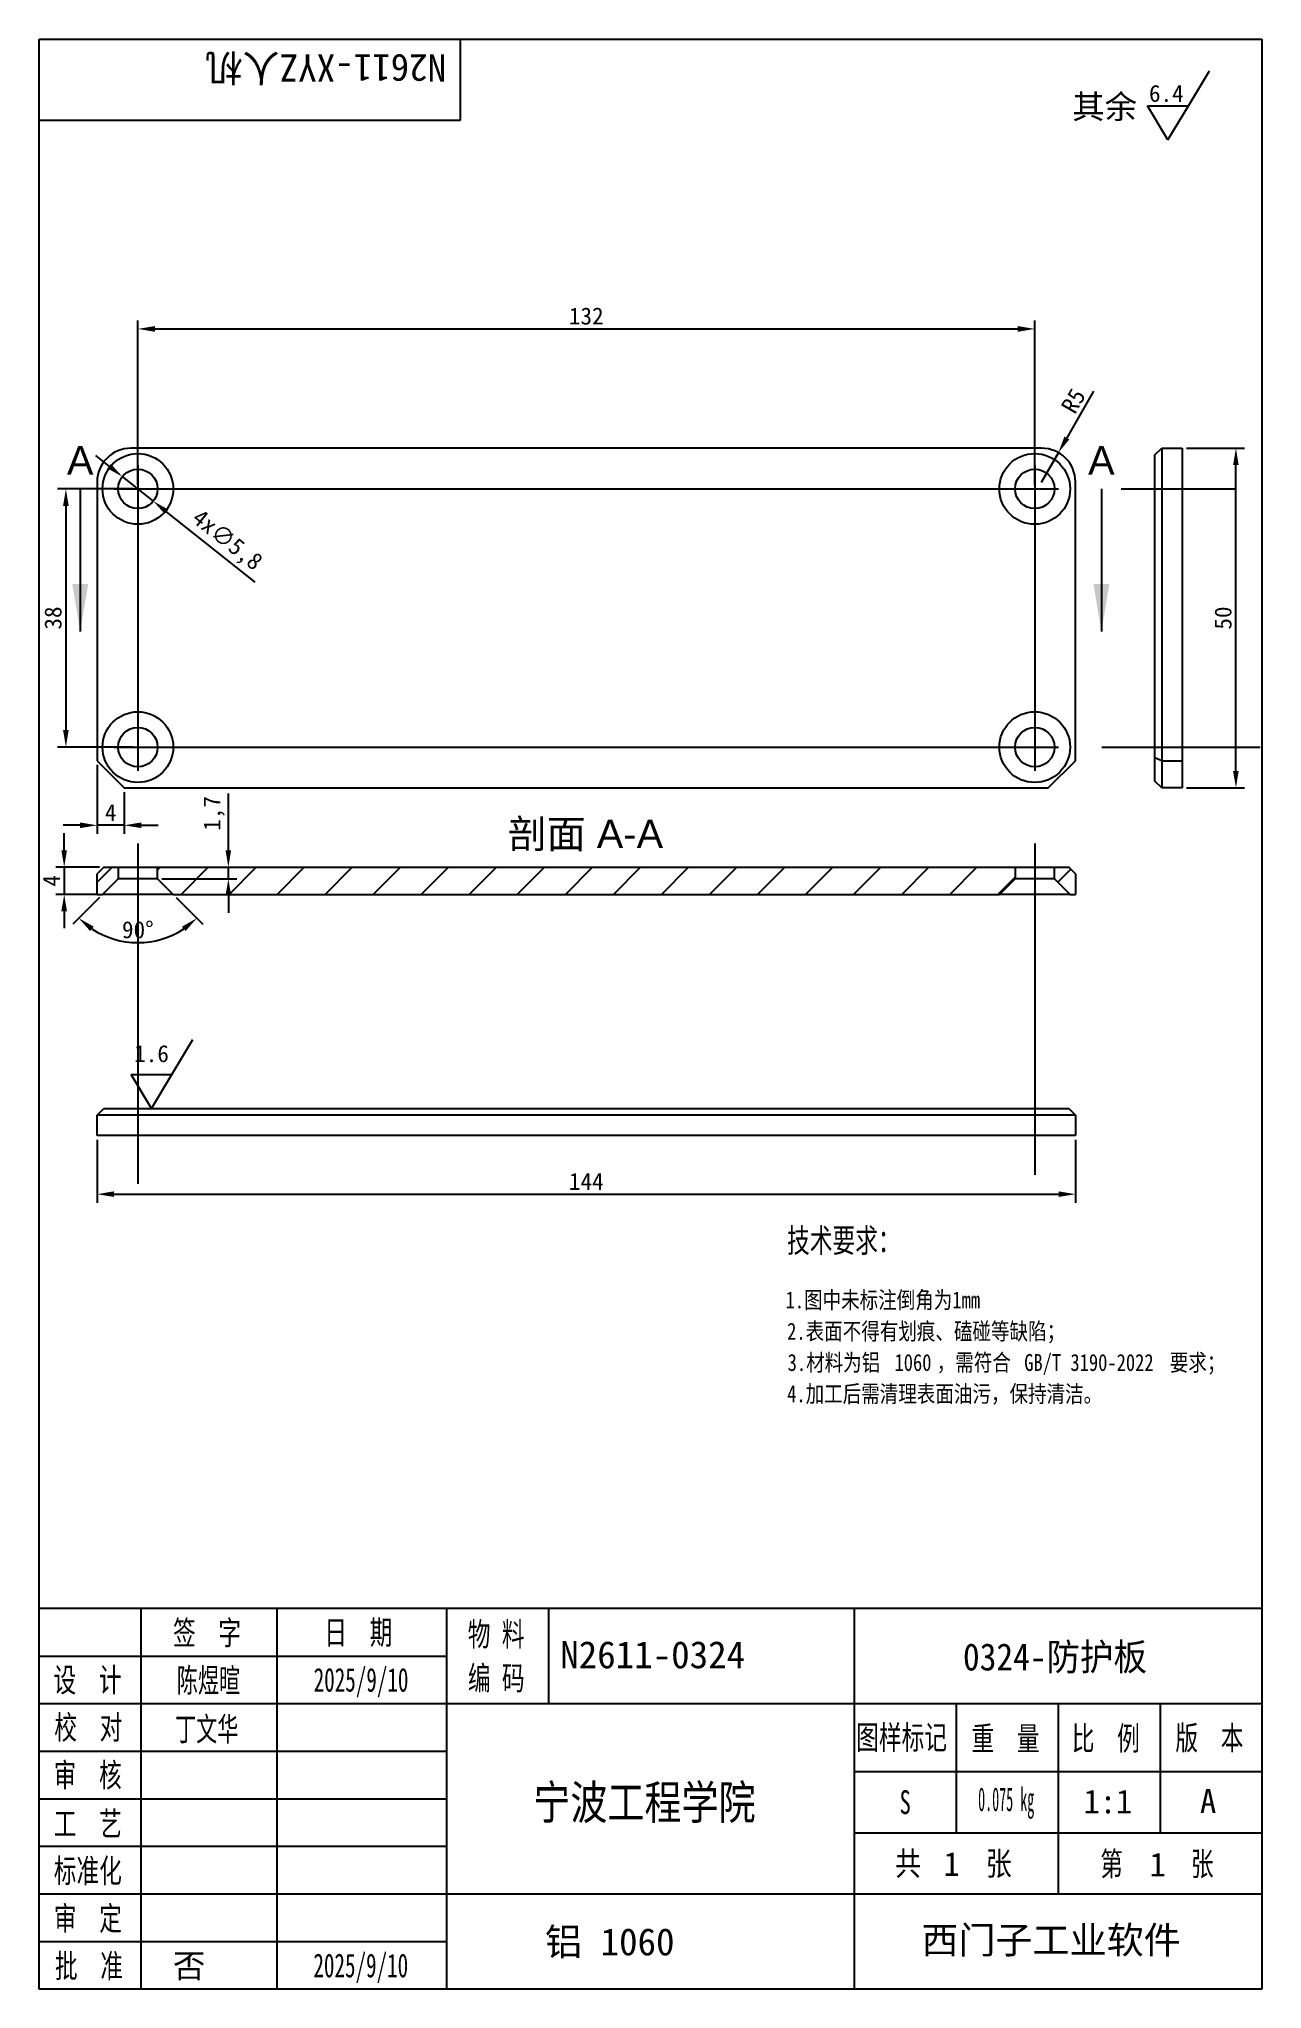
# Model space of a CAD drawing. Header units: millimetres. Extents: x 25 to 205, y 5 to 292.
import ezdxf
from ezdxf.enums import TextEntityAlignment as Align
from ezdxf.lldxf.tags import DXFTag

# ---------------------------------------------------------------- set-up
doc = ezdxf.new("R2010")
doc.units = ezdxf.units.MM
for name, color, linetype in [('0324-防护板', 7, 'Continuous'), ('Default', 7, 'Continuous'), ('图框', 7, 'Continuous')]:
    doc.layers.add(name, color=color, linetype=linetype)
doc.styles.add('MtXpl_', font='SimSun.ttf')
doc.styles.add('MtXpl__1', font='')
doc.styles.add('SEACAD_Arial', font='arial.ttf')
doc.styles.get('MtXpl__1').set_extended_font_data('SimSun', bold=True)
tags = doc.linetypes.add('CENTER2', pattern=[28.575, 19.05, -3.175, 3.175, -3.175]).pattern_tags.tags
tags[10:11] = [DXFTag(74, 4), DXFTag(75, 0), DXFTag(340, '0'), DXFTag(46, 0.0), DXFTag(50, 0.0), DXFTag(44, 0.0), DXFTag(45, 0.0)]
tags[8:9] = [DXFTag(74, 4), DXFTag(75, 0), DXFTag(340, '0'), DXFTag(46, 0.0), DXFTag(50, 0.0), DXFTag(44, 0.0), DXFTag(45, 0.0)]
tags[6:7] = [DXFTag(74, 4), DXFTag(75, 0), DXFTag(340, '0'), DXFTag(46, 0.0), DXFTag(50, 0.0), DXFTag(44, 0.0), DXFTag(45, 0.0)]
tags[4:5] = [DXFTag(74, 4), DXFTag(75, 0), DXFTag(340, '0'), DXFTag(46, 0.0), DXFTag(50, 0.0), DXFTag(44, 0.0), DXFTag(45, 0.0)]

# ---------------------------------------------------------------- blocks, each defined once
blk = doc.blocks.new('SE4')
at = {"color": 7, "linetype": 'Continuous', "style": 'SEACAD_Arial'}
blk.add_text('A', height=4.2, dxfattribs=at).set_placement((29.11, 232.08), align=Align.TOP_LEFT)
blk = doc.blocks.new('SE5')
at = {"color": 7, "linetype": 'Continuous', "style": 'SEACAD_Arial'}
blk.add_text('A', height=4.2, dxfattribs=at).set_placement((179.4, 232.08), align=Align.TOP_LEFT)
blk = doc.blocks.new('SEANNOT_GROUP8')
at = {"linetype": 'Continuous'}
blk.add_hatch(color=7, dxfattribs=at).paths.add_polyline_path([(29.9, 211.78), (31.07, 204.78), (32.24, 211.78)])
at = {"color": 7, "linetype": 'Continuous'}
blk.add_lwpolyline([(31.07, 225.78), (31.07, 204.78)], dxfattribs=at)
blk = doc.blocks.new('SEANNOT_GROUP9')
at = {"linetype": 'Continuous'}
blk.add_hatch(color=7, dxfattribs=at).paths.add_polyline_path([(180.19, 211.78), (181.36, 204.78), (182.53, 211.78)])
at = {"color": 7, "linetype": 'Continuous'}
blk.add_lwpolyline([(181.36, 225.78), (181.36, 204.78)], dxfattribs=at)

msp = doc.modelspace()

# ---------------------------------------------------------------- hatches: boundary and pattern name
at = {"layer": '0324-防护板', "linetype": 'Continuous'}
h = msp.add_hatch(dxfattribs=at)
h.set_pattern_fill('LINE', scale=1.5748, angle=45, style=0)
h.paths.add_polyline_path([(34.55, 170.11), (33.55, 169.11), (33.55, 166.11), (34.35, 166.11), (36.65, 168.41), (36.65, 170.11)])
h = msp.add_hatch(dxfattribs=at)
h.set_pattern_fill('LINE', scale=1.5748, angle=45, style=0)
h.paths.add_polyline_path([(42.45, 168.41), (44.75, 166.11), (166.35, 166.11), (168.65, 168.41), (168.65, 170.11), (42.45, 170.11)])
h = msp.add_hatch(dxfattribs=at)
h.set_pattern_fill('LINE', scale=1.5748, angle=45, style=0)
h.paths.add_polyline_path([(177.55, 169.11), (176.55, 170.11), (174.45, 170.11), (174.45, 168.41), (176.75, 166.11), (177.55, 166.11)])

# ---------------------------------------------------------------- linework, layer by layer
at = {"color": 4}
for p, q in [((194.16, 282.16), (197.25, 287.3)), ((188.16, 282.16), (194.16, 282.16)), ((191.16, 277.16), (188.16, 282.16)), ((191.16, 277.16), (194.16, 282.16)), ((39.55, 226.4), (39.55, 250.58)), ((171.55, 226.4), (171.55, 250.58)), ((42.05, 249.33), (169.05, 249.33)), ((180.22, 240.15), (176.28, 233.28)), ((35.32, 229.14), (33.36, 230.69)), ((172.55, 226.78), (175.03, 231.11)), ((193.87, 231.78), (202.41, 231.78)), ((37.28, 227.58), (41.82, 223.97)), ((201.16, 184.28), (201.16, 229.28)), ((38.92, 225.78), (27.71, 225.78)), ((28.96, 223.28), (28.96, 190.28)), ((56.83, 212.05), (43.77, 222.42)), ((38.92, 187.78), (27.71, 187.78)), ((33.55, 185.15), (33.55, 175.02)), ((37.55, 181.15), (37.55, 175.02)), ((52.87, 172.61), (52.87, 180.95)), ((193.87, 181.78), (202.41, 181.78)), ((31.05, 176.27), (28.55, 176.27)), ((28.71, 172.61), (28.71, 175.11)), ((37.55, 176.27), (33.55, 176.27)), ((40.05, 176.27), (42.55, 176.27)), ((33.92, 170.11), (27.46, 170.11)), ((28.71, 170.11), (28.71, 166.11)), ((43.07, 170.11), (54.12, 170.11)), ((52.87, 168.41), (52.87, 170.11)), ((43.07, 168.41), (54.12, 168.41)), ((33.72, 166.11), (27.46, 166.11)), ((28.71, 163.61), (28.71, 161.11)), ((33.9, 165.67), (29.96, 161.73)), ((45.19, 165.67), (49.13, 161.73)), ((52.87, 165.91), (52.87, 163.41)), ((44.55, 139.6), (47.63, 144.75)), ((38.55, 139.6), (44.55, 139.6)), ((41.55, 134.6), (38.55, 139.6)), ((41.55, 134.6), (44.55, 139.6)), ((33.55, 129.98), (33.55, 120.73)), ((177.55, 129.98), (177.55, 120.73)), ((36.05, 121.98), (175.05, 121.98))]:
    msp.add_line(p, q, dxfattribs=at)
msp.add_arc((39.55, 171.31), 12.31, 236.6601, 303.3399, dxfattribs=at)
for points in [[(42.05, 249.75), (42.05, 248.91), (39.55, 249.33)], [(169.05, 249.75), (169.05, 248.91), (171.55, 249.33)], [(175.92, 233.49), (176.64, 233.07), (175.03, 231.11)], [(200.74, 229.28), (201.57, 229.28), (201.16, 231.78)], [(35.58, 229.46), (35.06, 228.81), (37.28, 227.58)], [(28.54, 223.28), (29.37, 223.28), (28.96, 225.78)], [(44.03, 222.74), (43.52, 222.09), (41.82, 223.97)], [(28.54, 190.28), (29.37, 190.28), (28.96, 187.78)], [(200.74, 184.28), (201.57, 184.28), (201.16, 181.78)], [(31.05, 176.69), (31.05, 175.86), (33.55, 176.27)], [(40.05, 176.69), (40.05, 175.86), (37.55, 176.27)], [(28.29, 172.61), (29.12, 172.61), (28.71, 170.11)], [(52.45, 172.61), (53.28, 172.61), (52.87, 170.11)], [(52.45, 165.91), (53.28, 165.91), (52.87, 168.41)], [(28.29, 163.61), (29.12, 163.61), (28.71, 166.11)], [(32.52, 160.71), (33.05, 161.36), (30.84, 162.61)], [(46.05, 161.36), (46.57, 160.71), (48.25, 162.61)], [(36.05, 122.4), (36.05, 121.57), (33.55, 121.98)], [(175.05, 122.4), (175.05, 121.57), (177.55, 121.98)]]:
    msp.add_solid(points, dxfattribs=at)
at = {"layer": '0324-防护板', "color": 7, "linetype": 'Continuous'}
for p, q in [((172.55, 231.78), (38.55, 231.78)), ((189.25, 230.78), (190.25, 231.78)), ((189.25, 226.78), (189.25, 230.78)), ((190.25, 231.78), (193.25, 231.78)), ((190.25, 231.78), (190.25, 226.78)), ((193.25, 231.78), (193.25, 226.78)), ((33.55, 226.78), (33.55, 185.78)), ((177.55, 185.78), (177.55, 226.78)), ((189.25, 186.19), (189.25, 226.78)), ((190.25, 226.78), (190.25, 185.78)), ((193.25, 226.78), (193.25, 185.78)), ((33.55, 185.78), (37.55, 181.78)), ((173.55, 181.78), (177.55, 185.78)), ((189.25, 182.78), (189.25, 186.19)), ((190.25, 185.78), (189.25, 186.19)), ((190.25, 185.78), (193.25, 185.78)), ((190.25, 185.78), (190.25, 181.78)), ((193.25, 185.78), (193.25, 181.78)), ((37.55, 181.78), (173.55, 181.78)), ((190.25, 181.78), (189.25, 182.78)), ((193.25, 181.78), (190.25, 181.78)), ((34.55, 170.11), (33.55, 169.11)), ((34.55, 170.11), (36.65, 170.11)), ((36.65, 170.11), (42.45, 170.11)), ((36.65, 170.11), (36.65, 168.41)), ((42.45, 168.41), (42.45, 170.11)), ((42.45, 170.11), (168.65, 170.11)), ((168.65, 170.11), (174.45, 170.11)), ((168.65, 170.11), (168.65, 168.41)), ((174.45, 170.11), (176.55, 170.11)), ((174.45, 168.41), (174.45, 170.11)), ((177.55, 169.11), (176.55, 170.11)), ((33.55, 166.11), (33.55, 169.11)), ((36.65, 168.41), (34.35, 166.11)), ((42.45, 168.41), (36.65, 168.41)), ((44.75, 166.11), (42.45, 168.41)), ((168.65, 168.41), (166.35, 166.11)), ((174.45, 168.41), (168.65, 168.41)), ((176.75, 166.11), (174.45, 168.41)), ((177.55, 169.11), (177.55, 166.11)), ((33.55, 166.11), (34.35, 166.11)), ((44.75, 166.11), (34.35, 166.11)), ((44.75, 166.11), (166.35, 166.11)), ((176.75, 166.11), (166.35, 166.11)), ((176.75, 166.11), (177.55, 166.11)), ((33.55, 133.6), (34.55, 134.6)), ((33.55, 130.6), (33.55, 133.6)), ((38.55, 133.6), (33.55, 133.6)), ((34.55, 134.6), (38.55, 134.6)), ((38.55, 134.6), (172.55, 134.6)), ((172.55, 133.6), (38.55, 133.6)), ((172.55, 134.6), (176.55, 134.6)), ((177.55, 133.6), (172.55, 133.6)), ((176.55, 134.6), (177.55, 133.6)), ((177.55, 133.6), (177.55, 130.6)), ((38.55, 130.6), (33.55, 130.6)), ((172.55, 130.6), (38.55, 130.6)), ((177.55, 130.6), (172.55, 130.6))]:
    msp.add_line(p, q, dxfattribs=at)
for centre, radius in [((39.55, 225.78), 5.2), ((171.55, 225.78), 5.2), ((39.55, 225.78), 2.9), ((171.55, 225.78), 2.9), ((39.55, 187.78), 5.2), ((171.55, 187.78), 5.2), ((39.55, 187.78), 2.9), ((171.55, 187.78), 2.9)]:
    msp.add_circle(centre, radius, dxfattribs=at)
for centre, start, end in [((38.55, 226.78), 90, 180), ((172.55, 226.78), 0, 90)]:
    msp.add_arc(centre, 5, start, end, dxfattribs=at)
at = {"layer": 'Default', "color": 7, "linetype": 'CENTER2'}
for p, q in [((39.55, 229.28), (39.55, 184.28)), ((171.55, 229.28), (171.55, 184.28)), ((36.05, 225.78), (175.05, 225.78)), ((184.27, 225.78), (201.16, 225.78)), ((36.05, 187.78), (175.05, 187.78)), ((181.43, 187.78), (204.71, 187.78)), ((39.55, 173.61), (39.55, 123.48)), ((171.55, 173.61), (171.55, 124.83))]:
    msp.add_line(p, q, dxfattribs=at)
at = {"layer": 'Default', "color": 7, "linetype": 'Continuous'}
for p, q in [((40, 61), (40, 5)), ((60, 61), (60, 5)), ((100, 61), (100, 47)), ((25, 54), (85, 54)), ((25, 47), (205, 47)), ((175, 47), (175, 19)), ((25, 40), (85, 40)), ((145, 28), (205, 28))]:
    msp.add_line(p, q, dxfattribs=at)
at = {"layer": '图框', "color": 7, "linetype": 'Continuous'}
for p, q in [((25, 5), (25, 292)), ((25, 292), (205, 292)), ((87, 292), (87, 280)), ((205, 292), (205, 5)), ((87, 280), (25, 280)), ((205, 61), (25, 61)), ((85, 5), (85, 61)), ((145, 61), (145, 5)), ((145, 47), (205, 47)), ((160, 47), (160, 28)), ((190, 47), (190, 28)), ((145, 37), (205, 37)), ((25, 33), (85, 33)), ((25, 26), (85, 26)), ((25, 19), (205, 19)), ((25, 12), (85, 12)), ((205, 5), (25, 5))]:
    msp.add_line(p, q, dxfattribs=at)

# ---------------------------------------------------------------- block references
at = {"layer": 'Default'}
for name in ['SE4', 'SE5', 'SEANNOT_GROUP8', 'SEANNOT_GROUP9']:
    msp.add_blockref(name, (0, 0), dxfattribs=at)

# ---------------------------------------------------------------- texts
at = {"color": 4, "style": 'MtXpl_'}
msp.add_text('其余', height=3.5, dxfattribs=at).set_placement((177.06, 280.29))
at = {"color": 4}
for s, p in [('6.4', (188.37, 282.75)), ('1.6', (39.01, 141.42))]:
    msp.add_text(s, height=2.5, dxfattribs=at).set_placement(p)
at = {"color": 40, "true_color": 0xf8d731, "style": 'MtXpl_', "width": 0.8}
for s, p in [('1.图中未标注倒角为1mm', (134.88, 105.17)), ('2.表面不得有划痕、磕碰等缺陷；', (135.11, 100.56)), ('3.材料为铝 ', (135.18, 95.96)), ('1060', (150.91, 95.96)), ('，需符合 ', (157.13, 95.96)), ('GB/T 3190-2022 ', (170, 95.96)), ('要求；', (191.43, 95.96)), ('4.加工后需清理表面油污，保持清洁。', (135.11, 91.35))]:
    msp.add_text(s, height=2.5, dxfattribs=at).set_placement(p)
at = {"color": 4, "char_height": 2.5, "attachment_point": 5}
for s, insert in [('132', (105.55, 251.21)), ('4', (35.55, 178.15)), ('90°', (39.55, 160.88)), ('144', (105.55, 123.86))]:
    msp.add_mtext(s, dxfattribs=dict(at, insert=insert))
for s, insert, rotation in [('R5', (177.24, 238.73), 60.1581), ('4x∅5,8', (52.57, 218.09), 321.5396), ('38', (27.08, 206.78), 90), ('50', (199.28, 206.78), 90), ('1,7', (50.78, 178.03), 90), ('4', (26.83, 168.11), 90)]:
    msp.add_mtext(s, dxfattribs=dict(at, insert=insert, rotation=rotation))
at = {"layer": 'Default', "color": 7, "linetype": 'Continuous', "style": 'SEACAD_Arial'}
msp.add_text('剖面 A-A', height=4.2, dxfattribs=at).set_placement((94, 177.11), align=Align.TOP_LEFT)
at = {"layer": 'Default', "color": 7, "style": 'MtXpl_', "width": 0.7}
msp.add_text('技术要求：', height=3.5, dxfattribs=at).set_placement((135.1, 113.42))
at = {"layer": '图框', "color": 7, "style": 'MtXpl_'}
for s, width, p in [('签  字', 0.7, (44.72, 55.67)), ('日  期', 0.7, (66.99, 55.73)), ('物 料', 0.7, (88.11, 55.46)), ('设  计', 0.7, (27.13, 48.73)), ('编 码', 0.7, (88.13, 49.02)), ('校  对', 0.7, (27.25, 41.76)), ('图样标记', 0.7, (145.28, 40.28)), ('重  量', 0.7, (162.24, 40.12)), ('比  例', 0.7, (177.01, 40.14)), ('版  本', 0.7, (192.25, 40.21)), ('审  核', 0.7, (27.16, 34.74)), ('工  艺', 0.7, (27.17, 27.58)), ('S', 0.7, (151.65, 30.75)), ('标准化', 0.7, (27.17, 20.66)), ('共     张', 0.8, (151, 21.73)), ('第      张', 0.7, (181.2, 21.68)), ('审  定', 0.7, (27.19, 13.64)), ('批  准', 0.7, (27.34, 6.65))]:
    msp.add_text(s, height=3.5, dxfattribs=dict(at, width=width)).set_placement(p)
at = {"layer": '图框', "color": 7, "style": 'MtXpl__1'}
msp.add_text('西门子工业软件', height=4, dxfattribs=at).set_placement((154.86, 10.21))
at = {"layer": '图框', "color": 7, "linetype": 'Continuous', "insert": (67.22, 285.74), "char_height": 4, "attachment_point": 2, "rotation": 180}
msp.add_mtext('{\\pxsm0.9;\\f宋体|b0||i0||c0|p34;\\W1.;N2611-XYZ人机\\P}', dxfattribs=at)
at = {"layer": '图框', "color": 7, "linetype": 'Continuous'}
for s, insert, char_height, attachment_point in [('{\\pxsm0.9;\\f宋体|b0||i0||c0|p34;\\W1.;N2611-0324\\P}', (115.32, 56.2), 4, 2), ('{\\pxsm0.9;\\f宋体|b0||i0||c0|p34;\\W0.9034880483;0324-防护板\\P}', (174.53, 55.88), 4, 2), ('{\\pxsm0.9;\\f宋体|b0||i0||c0|p34;\\W0.6507936508;陈煜暄\\P}', (49.94, 52.18), 3.5, 2), ('{\\pxsm0.9;\\f宋体|b0||i0||c0|p34;\\W0.6507936508;2025/9/10\\P}', (72.4, 52.26), 3.5, 2), ('{\\pxsm0.9;\\f宋体|b0||i0||c0|p34;\\W0.6507936508;丁文华\\P}', (49.68, 45.01), 3.5, 2), ('{\\pxsm0.9;\\f宋体|b0||i0||c0|p34;\\W0.7996880969;宁波工程学院\\P}', (114.11, 34.97), 5, 2), ('{\\pxsm0.9;\\f宋体|b0||i0||c0|p34;\\W0.4338673331;0.075 kg\\P}', (167.35, 34.68), 3.5, 2), ('{\\pxsm0.9;\\f宋体|b0||i0||c0|p34;\\W1.;1:1\\P}', (182.33, 34.36), 3.5, 2), ('{\\pxsm0.9;\\f宋体|b0||i0||c0|p34;\\W1.;A\\P}', (197.07, 34.42), 3.5, 2), ('{\\pxsm0.9;\\f宋体|b0||i0||c0|p34;\\W1.;1\\P}', (160.5, 25.15), 3.5, 3), ('{\\pxsm0.9;\\f宋体|b0||i0||c0|p34;\\W1.;1\\P}', (189.64, 25.08), 3.5, 2), ('{\\pxsm0.9;\\f宋体|b0||i0||c0|p34;\\W1.;铝 1060\\P}', (109.01, 13.95), 4, 2), ('{\\pxsm0.9;\\f宋体|b0||i0||c0|p34;\\W1.;否\\P}', (47.09, 10.15), 3.5, 2), ('{\\pxsm0.9;\\f宋体|b0||i0||c0|p34;\\W0.6507936508;2025/9/10\\P}', (72.36, 10.22), 3.5, 2)]:
    msp.add_mtext(s, dxfattribs=dict(at, insert=insert, char_height=char_height, attachment_point=attachment_point))

doc.saveas('drawing.dxf')
